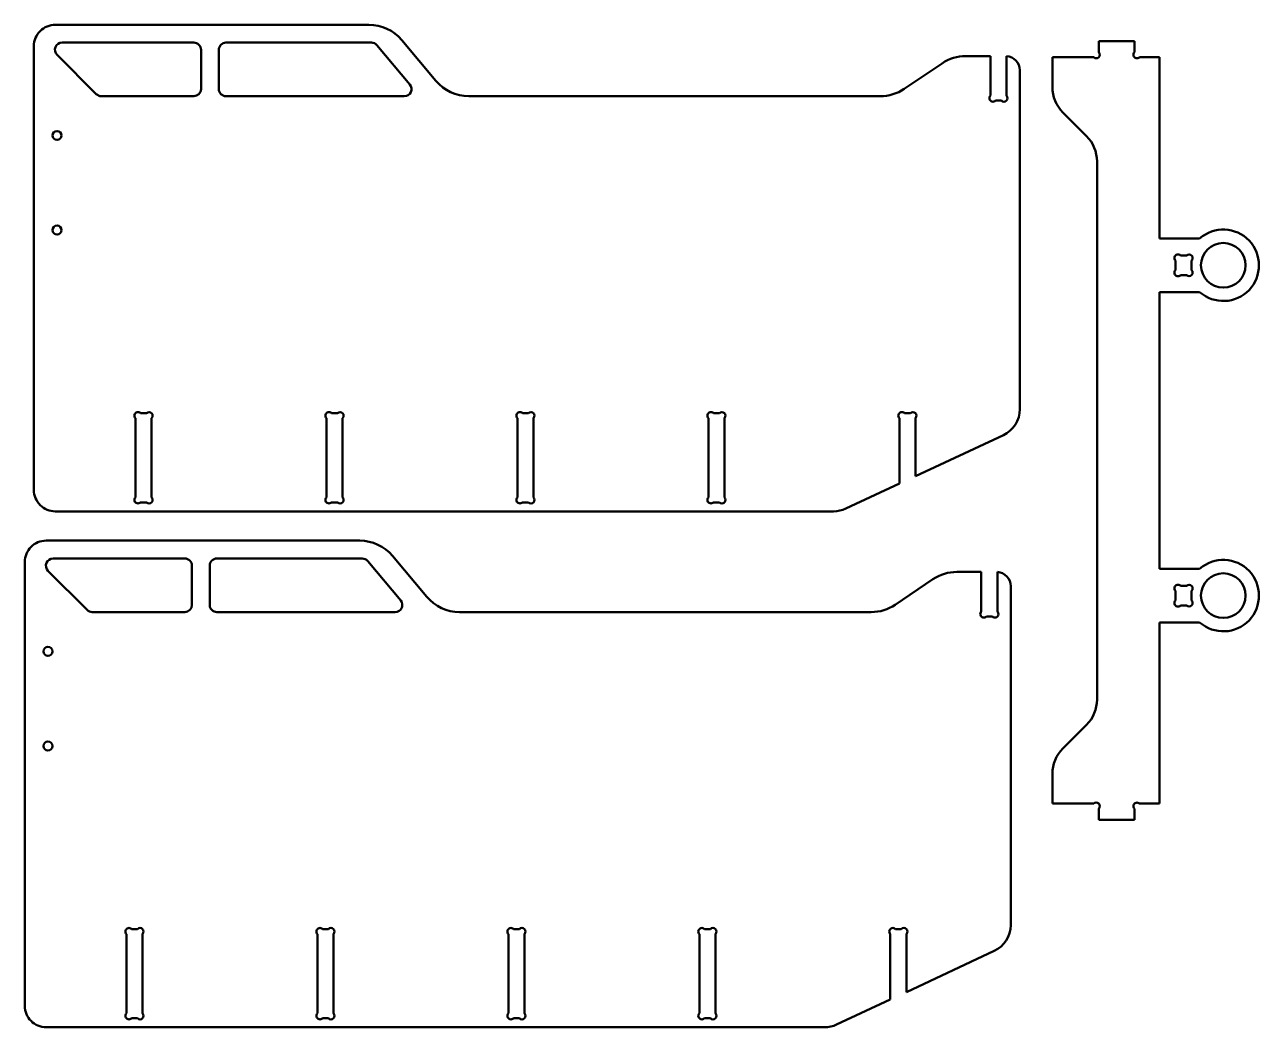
# Model space of a CAD drawing. Header units: millimetres. Extents: x -5696 to 5717, y -1207 to 892.
# Drawn here: x -165 to 1226, y -570 to 556 of the extents above; entities that cross this region are included whole.
import ezdxf

# ---------------------------------------------------------------- set-up
doc = ezdxf.new("R2010")
doc.units = ezdxf.units.MM
doc.header["$MEASUREMENT"] = 0
doc.layers.add('layer 1', color=7, linetype='Continuous')

msp = doc.modelspace()

# ---------------------------------------------------------------- linework, layer by layer
at = {"layer": 'layer 1', "lineweight": 50}
for points, knots in [([(-130.6266, 556.4023), (-137.0109, 556.4023), (-143.1337, 553.8662), (-147.6481, 549.3518), (-147.6481, 549.3518), (-152.1625, 544.8374), (-154.6986, 538.7145), (-154.6986, 532.3304)], [0, 0, 0, 0, 0.333333333, 0.333333333, 0.333333333, 0.333333333, 1, 1, 1, 1]), ([(-122.925, 536.3424), (-126.1704, 536.3424), (-129.0963, 534.3873), (-130.3382, 531.3889), (-130.3382, 531.3889), (-131.5802, 528.3906), (-130.8937, 524.9393), (-128.5988, 522.6445)], [0, 0, 0, 0, 0.333333333, 0.333333333, 0.333333333, 0.333333333, 1, 1, 1, 1]), ([(33.2284, 528.3184), (33.2284, 530.4464), (32.3829, 532.4873), (30.8781, 533.9921), (30.8781, 533.9921), (29.3733, 535.4969), (27.3324, 536.3424), (25.2044, 536.3424)], [0, 0, 0, 0, 0.333333333, 0.333333333, 0.333333333, 0.333333333, 1, 1, 1, 1]), ([(61.3124, 536.3424), (59.1843, 536.3424), (57.1433, 535.4969), (55.6385, 533.9921), (55.6385, 533.9921), (54.1337, 532.4873), (53.2884, 530.4464), (53.2884, 528.3184)], [0, 0, 0, 0, 0.333333333, 0.333333333, 0.333333333, 0.333333333, 1, 1, 1, 1]), ([(1036.6998, 519.8809), (1038.2666, 518.3141), (1040.8069, 518.3141), (1042.3737, 519.8809), (1042.3737, 519.8809), (1043.9405, 521.4477), (1043.9405, 523.9879), (1042.3737, 525.5547)], [0, 0, 0, 0, 0.333333333, 0.333333333, 0.333333333, 0.333333333, 1, 1, 1, 1]), ([(1082.4937, 525.5547), (1081.4802, 524.5412), (1081.0843, 523.0639), (1081.4553, 521.6794), (1081.4553, 521.6794), (1081.8263, 520.295), (1082.9078, 519.2135), (1084.2922, 518.8425), (1084.2922, 518.8425), (1085.6767, 518.4715), (1087.154, 518.8674), (1088.1675, 519.8809)], [0, 0, 0, 0, 0.25, 0.25, 0.25, 0.25, 0.5, 0.5, 0.5, 0.5, 1, 1, 1, 1]), ([(261.7558, 476.1624), (264.8742, 476.1624), (267.7101, 477.969), (269.0281, 480.7952), (269.0281, 480.7952), (270.3459, 483.6214), (269.907, 486.9551), (267.9026, 489.344)], [0, 0, 0, 0, 0.333333333, 0.333333333, 0.333333333, 0.333333333, 1, 1, 1, 1]), ([(53.2884, 484.1864), (53.2884, 482.0582), (54.1337, 480.0173), (55.6385, 478.5125), (55.6385, 478.5125), (57.1433, 477.0077), (59.1843, 476.1624), (61.3124, 476.1624)], [0, 0, 0, 0, 0.333333333, 0.333333333, 0.333333333, 0.333333333, 1, 1, 1, 1]), ([(920.5174, 476.8211), (919.5039, 475.8076), (919.1081, 474.3304), (919.479, 472.9458), (919.479, 472.9458), (919.85, 471.5613), (920.9315, 470.4799), (922.3159, 470.1089), (922.3159, 470.1089), (923.7004, 469.7379), (925.1778, 470.1338), (926.1913, 471.1474)], [0, 0, 0, 0, 0.25, 0.25, 0.25, 0.25, 0.5, 0.5, 0.5, 0.5, 1, 1, 1, 1]), ([(932.8976, 471.1474), (934.4643, 469.5806), (937.0046, 469.5806), (938.5714, 471.1473), (938.5714, 471.1473), (940.1382, 472.714), (940.1382, 475.2543), (938.5714, 476.8211)], [0, 0, 0, 0, 0.333333333, 0.333333333, 0.333333333, 0.333333333, 1, 1, 1, 1]), ([(-123.6056, 432.0303), (-123.6056, 434.8), (-125.8509, 437.0453), (-128.6206, 437.0453), (-128.6206, 437.0453), (-131.3902, 437.0453), (-133.6356, 434.8), (-133.6356, 432.0303), (-133.6356, 432.0303), (-133.6356, 429.2607), (-131.3903, 427.0153), (-128.6206, 427.0153), (-128.6206, 427.0153), (-125.8509, 427.0152), (-123.6056, 429.2606), (-123.6056, 432.0302)], [0, 0, 0, 0, 0.2, 0.2, 0.2, 0.2, 0.4, 0.4, 0.4, 0.4, 0.6, 0.6, 0.6, 0.6, 1, 1, 1, 1]), ([(-123.6056, 325.7123), (-123.6056, 328.482), (-125.8509, 330.7273), (-128.6206, 330.7273), (-128.6206, 330.7273), (-131.3902, 330.7273), (-133.6356, 328.482), (-133.6356, 325.7123), (-133.6356, 325.7123), (-133.6356, 322.9427), (-131.3903, 320.6973), (-128.6206, 320.6973), (-128.6206, 320.6973), (-125.8509, 320.6973), (-123.6056, 322.9426), (-123.6056, 325.7122)], [0, 0, 0, 0, 0.2, 0.2, 0.2, 0.2, 0.4, 0.4, 0.4, 0.4, 0.6, 0.6, 0.6, 0.6, 1, 1, 1, 1]), ([(1155.7127, 256.0919), (1171.8422, 241.8671), (1196.319, 242.8902), (1211.205, 258.4114), (1211.205, 258.4114), (1226.091, 273.9327), (1226.0911, 298.4309), (1211.2051, 313.9522), (1211.2051, 313.9522), (1196.3192, 329.4735), (1171.8424, 330.4968), (1155.7128, 316.272)], [0, 0, 0, 0, 0.25, 0.25, 0.25, 0.25, 0.5, 0.5, 0.5, 0.5, 1, 1, 1, 1]), ([(1207.3246, 286.1819), (1207.3246, 300.0304), (1196.0981, 311.2569), (1182.2496, 311.2569), (1182.2496, 311.2569), (1168.4011, 311.2569), (1157.1746, 300.0305), (1157.1746, 286.182), (1157.1746, 286.182), (1157.1746, 272.3335), (1168.401, 261.107), (1182.2495, 261.1069), (1182.2495, 261.1069), (1196.098, 261.1069), (1207.3245, 272.3333), (1207.3246, 286.1818)], [0, 0, 0, 0, 0.2, 0.2, 0.2, 0.2, 0.4, 0.4, 0.4, 0.4, 0.6, 0.6, 0.6, 0.6, 1, 1, 1, 1]), ([(1134.3055, 297.2149), (1133.292, 298.2284), (1131.8147, 298.6242), (1130.4302, 298.2533), (1130.4302, 298.2533), (1129.0458, 297.8823), (1127.9643, 296.8009), (1127.5933, 295.4164), (1127.5933, 295.4164), (1127.2223, 294.0319), (1127.6182, 292.5547), (1128.6317, 291.5411)], [0, 0, 0, 0, 0.25, 0.25, 0.25, 0.25, 0.5, 0.5, 0.5, 0.5, 1, 1, 1, 1]), ([(1146.6857, 291.5411), (1148.2525, 293.1078), (1148.2525, 295.6481), (1146.6857, 297.2149), (1146.6857, 297.2149), (1145.1189, 298.7817), (1142.5786, 298.7817), (1141.0119, 297.2149)], [0, 0, 0, 0, 0.333333333, 0.333333333, 0.333333333, 0.333333333, 1, 1, 1, 1]), ([(1128.6317, 280.8228), (1127.6182, 279.8092), (1127.2223, 278.3319), (1127.5933, 276.9475), (1127.5933, 276.9475), (1127.9643, 275.5629), (1129.0458, 274.4815), (1130.4302, 274.1105), (1130.4302, 274.1105), (1131.8147, 273.7396), (1133.292, 274.1354), (1134.3055, 275.1489)], [0, 0, 0, 0, 0.25, 0.25, 0.25, 0.25, 0.5, 0.5, 0.5, 0.5, 1, 1, 1, 1]), ([(1141.0119, 275.1489), (1142.5786, 273.5821), (1145.1189, 273.5821), (1146.6857, 275.1489), (1146.6857, 275.1489), (1148.2525, 276.7157), (1148.2525, 279.2559), (1146.6857, 280.8227)], [0, 0, 0, 0, 0.333333333, 0.333333333, 0.333333333, 0.333333333, 1, 1, 1, 1]), ([(-34.6828, 120.0973), (-35.6963, 121.1109), (-37.1735, 121.5066), (-38.5581, 121.1357), (-38.5581, 121.1357), (-39.9425, 120.7647), (-41.0239, 119.6833), (-41.395, 118.2988), (-41.395, 118.2988), (-41.766, 116.9143), (-41.3701, 115.437), (-40.3565, 114.4235)], [0, 0, 0, 0, 0.25, 0.25, 0.25, 0.25, 0.5, 0.5, 0.5, 0.5, 1, 1, 1, 1]), ([(-22.3025, 114.4235), (-20.7358, 115.9902), (-20.7358, 118.5305), (-22.3025, 120.0973), (-22.3025, 120.0973), (-23.8693, 121.6641), (-26.4096, 121.6641), (-27.9764, 120.0973)], [0, 0, 0, 0, 0.333333333, 0.333333333, 0.333333333, 0.333333333, 1, 1, 1, 1]), ([(179.9592, 120.0973), (178.9457, 121.1109), (177.4685, 121.5066), (176.0839, 121.1357), (176.0839, 121.1357), (174.6994, 120.7647), (173.618, 119.6833), (173.2471, 118.2988), (173.2471, 118.2988), (172.8761, 116.9143), (173.2719, 115.437), (174.2855, 114.4235)], [0, 0, 0, 0, 0.25, 0.25, 0.25, 0.25, 0.5, 0.5, 0.5, 0.5, 1, 1, 1, 1]), ([(192.3395, 114.4235), (193.9062, 115.9902), (193.9063, 118.5305), (192.3395, 120.0973), (192.3395, 120.0973), (190.7727, 121.6641), (188.2324, 121.6641), (186.6656, 120.0973)], [0, 0, 0, 0, 0.333333333, 0.333333333, 0.333333333, 0.333333333, 1, 1, 1, 1]), ([(394.6013, 120.0973), (393.5877, 121.1109), (392.1105, 121.5066), (390.726, 121.1357), (390.726, 121.1357), (389.3414, 120.7647), (388.26, 119.6833), (387.8891, 118.2988), (387.8891, 118.2988), (387.5181, 116.9143), (387.9139, 115.437), (388.9274, 114.4235)], [0, 0, 0, 0, 0.25, 0.25, 0.25, 0.25, 0.5, 0.5, 0.5, 0.5, 1, 1, 1, 1]), ([(406.9814, 114.4235), (408.5482, 115.9902), (408.5482, 118.5305), (406.9814, 120.0973), (406.9814, 120.0973), (405.4147, 121.6641), (402.8744, 121.6641), (401.3076, 120.0973)], [0, 0, 0, 0, 0.333333333, 0.333333333, 0.333333333, 0.333333333, 1, 1, 1, 1]), ([(609.2433, 120.0973), (608.2297, 121.1109), (606.7524, 121.5066), (605.368, 121.1357), (605.368, 121.1357), (603.9834, 120.7647), (602.902, 119.6833), (602.531, 118.2988), (602.531, 118.2988), (602.1601, 116.9143), (602.5559, 115.437), (603.5694, 114.4235)], [0, 0, 0, 0, 0.25, 0.25, 0.25, 0.25, 0.5, 0.5, 0.5, 0.5, 1, 1, 1, 1]), ([(621.6234, 114.4235), (623.1902, 115.9902), (623.1902, 118.5305), (621.6234, 120.0973), (621.6234, 120.0973), (620.0566, 121.6641), (617.5164, 121.6641), (615.9496, 120.0973)], [0, 0, 0, 0, 0.333333333, 0.333333333, 0.333333333, 0.333333333, 1, 1, 1, 1]), ([(823.8853, 120.0973), (822.8718, 121.1109), (821.3944, 121.5066), (820.01, 121.1357), (820.01, 121.1357), (818.6255, 120.7647), (817.544, 119.6833), (817.173, 118.2988), (817.173, 118.2988), (816.8021, 116.9143), (817.1979, 115.437), (818.2114, 114.4235)], [0, 0, 0, 0, 0.25, 0.25, 0.25, 0.25, 0.5, 0.5, 0.5, 0.5, 1, 1, 1, 1]), ([(836.2654, 114.4235), (837.8322, 115.9902), (837.8322, 118.5305), (836.2654, 120.0973), (836.2654, 120.0973), (834.6986, 121.6641), (832.1584, 121.6641), (830.5917, 120.0973)], [0, 0, 0, 0, 0.333333333, 0.333333333, 0.333333333, 0.333333333, 1, 1, 1, 1]), ([(-154.6986, 33.8393), (-154.6986, 27.455), (-152.1625, 21.3322), (-147.6481, 16.8178), (-147.6481, 16.8178), (-143.1337, 12.3035), (-137.0109, 9.7673), (-130.6266, 9.7673)], [0, 0, 0, 0, 0.333333333, 0.333333333, 0.333333333, 0.333333333, 1, 1, 1, 1]), ([(-40.3565, 25.4711), (-41.3701, 24.4576), (-41.766, 22.9803), (-41.395, 21.5958), (-41.395, 21.5958), (-41.0239, 20.2114), (-39.9425, 19.1299), (-38.5581, 18.7589), (-38.5581, 18.7589), (-37.1735, 18.3879), (-35.6963, 18.7838), (-34.6828, 19.7973)], [0, 0, 0, 0, 0.25, 0.25, 0.25, 0.25, 0.5, 0.5, 0.5, 0.5, 1, 1, 1, 1]), ([(-27.9764, 19.7973), (-26.4096, 18.2305), (-23.8693, 18.2305), (-22.3025, 19.7973), (-22.3025, 19.7973), (-20.7358, 21.3641), (-20.7358, 23.9043), (-22.3025, 25.4711)], [0, 0, 0, 0, 0.333333333, 0.333333333, 0.333333333, 0.333333333, 1, 1, 1, 1]), ([(174.2855, 25.4711), (173.2719, 24.4576), (172.8761, 22.9803), (173.2471, 21.5958), (173.2471, 21.5958), (173.618, 20.2114), (174.6994, 19.1299), (176.0839, 18.7589), (176.0839, 18.7589), (177.4685, 18.3879), (178.9457, 18.7838), (179.9592, 19.7973)], [0, 0, 0, 0, 0.25, 0.25, 0.25, 0.25, 0.5, 0.5, 0.5, 0.5, 1, 1, 1, 1]), ([(186.6656, 19.7973), (188.2324, 18.2305), (190.7726, 18.2305), (192.3394, 19.7973), (192.3394, 19.7973), (193.9062, 21.3641), (193.9063, 23.9043), (192.3395, 25.4711)], [0, 0, 0, 0, 0.333333333, 0.333333333, 0.333333333, 0.333333333, 1, 1, 1, 1]), ([(388.9274, 25.4711), (387.9139, 24.4576), (387.5181, 22.9803), (387.8891, 21.5958), (387.8891, 21.5958), (388.26, 20.2114), (389.3414, 19.1299), (390.726, 18.7589), (390.726, 18.7589), (392.1105, 18.3879), (393.5877, 18.7838), (394.6013, 19.7973)], [0, 0, 0, 0, 0.25, 0.25, 0.25, 0.25, 0.5, 0.5, 0.5, 0.5, 1, 1, 1, 1]), ([(401.3076, 19.7973), (402.8744, 18.2305), (405.4146, 18.2305), (406.9814, 19.7973), (406.9814, 19.7973), (408.5482, 21.3641), (408.5482, 23.9043), (406.9815, 25.4711)], [0, 0, 0, 0, 0.333333333, 0.333333333, 0.333333333, 0.333333333, 1, 1, 1, 1]), ([(603.5694, 25.4711), (602.5559, 24.4576), (602.1601, 22.9803), (602.531, 21.5958), (602.531, 21.5958), (602.902, 20.2114), (603.9834, 19.1299), (605.368, 18.7589), (605.368, 18.7589), (606.7524, 18.3879), (608.2297, 18.7838), (609.2433, 19.7973)], [0, 0, 0, 0, 0.25, 0.25, 0.25, 0.25, 0.5, 0.5, 0.5, 0.5, 1, 1, 1, 1]), ([(615.9496, 19.7973), (617.5164, 18.2305), (620.0566, 18.2305), (621.6234, 19.7973), (621.6234, 19.7973), (623.1902, 21.3641), (623.1902, 23.9043), (621.6234, 25.4711)], [0, 0, 0, 0, 0.333333333, 0.333333333, 0.333333333, 0.333333333, 1, 1, 1, 1]), ([(-140.8263, -23.1816), (-147.2106, -23.1816), (-153.3334, -25.7177), (-157.8478, -30.2321), (-157.8478, -30.2321), (-162.3621, -34.7465), (-164.8983, -40.8693), (-164.8983, -47.2536)], [0, 0, 0, 0, 0.333333333, 0.333333333, 0.333333333, 0.333333333, 1, 1, 1, 1]), ([(1155.7127, -115.0181), (1171.8422, -129.2429), (1196.319, -128.2198), (1211.205, -112.6986), (1211.205, -112.6986), (1226.091, -97.1773), (1226.0911, -72.6791), (1211.2051, -57.1578), (1211.2051, -57.1578), (1196.3192, -41.6364), (1171.8424, -40.6132), (1155.7128, -54.8379)], [0, 0, 0, 0, 0.25, 0.25, 0.25, 0.25, 0.5, 0.5, 0.5, 0.5, 1, 1, 1, 1]), ([(-133.1247, -43.2416), (-136.3701, -43.2416), (-139.296, -45.1966), (-140.5379, -48.1949), (-140.5379, -48.1949), (-141.7799, -51.1933), (-141.0934, -54.6445), (-138.7985, -56.9394)], [0, 0, 0, 0, 0.333333333, 0.333333333, 0.333333333, 0.333333333, 1, 1, 1, 1]), ([(23.0286, -51.2656), (23.0286, -49.1375), (22.1833, -47.0966), (20.6785, -45.5918), (20.6785, -45.5918), (19.1737, -44.087), (17.1327, -43.2416), (15.0046, -43.2416)], [0, 0, 0, 0, 0.333333333, 0.333333333, 0.333333333, 0.333333333, 1, 1, 1, 1]), ([(51.1126, -43.2416), (48.9846, -43.2416), (46.9436, -44.087), (45.4389, -45.5918), (45.4389, -45.5918), (43.9341, -47.0966), (43.0886, -49.1375), (43.0886, -51.2656)], [0, 0, 0, 0, 0.333333333, 0.333333333, 0.333333333, 0.333333333, 1, 1, 1, 1]), ([(1207.3246, -84.9281), (1207.3246, -71.0796), (1196.0981, -59.8531), (1182.2496, -59.8531), (1182.2496, -59.8531), (1168.4011, -59.853), (1157.1746, -71.0795), (1157.1746, -84.928), (1157.1746, -84.928), (1157.1746, -98.7765), (1168.401, -110.003), (1182.2495, -110.0031), (1182.2495, -110.0031), (1196.098, -110.0031), (1207.3245, -98.7767), (1207.3246, -84.9282)], [0, 0, 0, 0, 0.2, 0.2, 0.2, 0.2, 0.4, 0.4, 0.4, 0.4, 0.6, 0.6, 0.6, 0.6, 1, 1, 1, 1]), ([(1134.3055, -73.8951), (1133.292, -72.8816), (1131.8147, -72.4857), (1130.4302, -72.8567), (1130.4302, -72.8567), (1129.0458, -73.2277), (1127.9643, -74.3091), (1127.5933, -75.6936), (1127.5933, -75.6936), (1127.2223, -77.0781), (1127.6182, -78.5554), (1128.6317, -79.5689)], [0, 0, 0, 0, 0.25, 0.25, 0.25, 0.25, 0.5, 0.5, 0.5, 0.5, 1, 1, 1, 1]), ([(1146.6857, -79.5689), (1148.2525, -78.0021), (1148.2525, -75.4619), (1146.6857, -73.8951), (1146.6857, -73.8951), (1145.1189, -72.3283), (1142.5786, -72.3283), (1141.0119, -73.8951)], [0, 0, 0, 0, 0.333333333, 0.333333333, 0.333333333, 0.333333333, 1, 1, 1, 1]), ([(43.0886, -95.3975), (43.0886, -97.5257), (43.9341, -99.5666), (45.4389, -101.0714), (45.4389, -101.0714), (46.9436, -102.5762), (48.9846, -103.4215), (51.1126, -103.4215)], [0, 0, 0, 0, 0.333333333, 0.333333333, 0.333333333, 0.333333333, 1, 1, 1, 1]), ([(251.5561, -103.4215), (254.6745, -103.4215), (257.5104, -101.6149), (258.8283, -98.7887), (258.8283, -98.7887), (260.1462, -95.9625), (259.7074, -92.6287), (257.7029, -90.2399)], [0, 0, 0, 0, 0.333333333, 0.333333333, 0.333333333, 0.333333333, 1, 1, 1, 1]), ([(1128.6317, -90.2872), (1127.6182, -91.3008), (1127.2223, -92.778), (1127.5933, -94.1625), (1127.5933, -94.1625), (1127.9643, -95.5471), (1129.0458, -96.6285), (1130.4302, -96.9994), (1130.4302, -96.9994), (1131.8147, -97.3704), (1133.292, -96.9746), (1134.3055, -95.9611)], [0, 0, 0, 0, 0.25, 0.25, 0.25, 0.25, 0.5, 0.5, 0.5, 0.5, 1, 1, 1, 1]), ([(1141.0119, -95.9611), (1142.5786, -97.5279), (1145.1189, -97.5279), (1146.6857, -95.9611), (1146.6857, -95.9611), (1148.2525, -94.3943), (1148.2525, -91.854), (1146.6857, -90.2872)], [0, 0, 0, 0, 0.333333333, 0.333333333, 0.333333333, 0.333333333, 1, 1, 1, 1]), ([(910.3177, -102.7628), (909.3042, -103.7763), (908.9084, -105.2535), (909.2793, -106.6381), (909.2793, -106.6381), (909.6503, -108.0226), (910.7318, -109.104), (912.1163, -109.4749), (912.1163, -109.4749), (913.5007, -109.8459), (914.9781, -109.4501), (915.9916, -108.4365)], [0, 0, 0, 0, 0.25, 0.25, 0.25, 0.25, 0.5, 0.5, 0.5, 0.5, 1, 1, 1, 1]), ([(922.698, -108.4365), (924.2647, -110.0033), (926.8049, -110.0033), (928.3717, -108.4366), (928.3717, -108.4366), (929.9385, -106.8698), (929.9385, -104.3295), (928.3717, -102.7628)], [0, 0, 0, 0, 0.333333333, 0.333333333, 0.333333333, 0.333333333, 1, 1, 1, 1]), ([(-133.8053, -147.5535), (-133.8053, -144.7838), (-136.0506, -142.5385), (-138.8203, -142.5385), (-138.8203, -142.5385), (-141.5899, -142.5385), (-143.8353, -144.7838), (-143.8353, -147.5535), (-143.8353, -147.5535), (-143.8353, -150.3233), (-141.5899, -152.5685), (-138.8203, -152.5685), (-138.8203, -152.5685), (-136.0506, -152.5686), (-133.8053, -150.3233), (-133.8053, -147.5536)], [0, 0, 0, 0, 0.2, 0.2, 0.2, 0.2, 0.4, 0.4, 0.4, 0.4, 0.6, 0.6, 0.6, 0.6, 1, 1, 1, 1]), ([(-133.8053, -253.8715), (-133.8053, -251.1019), (-136.0506, -248.8565), (-138.8203, -248.8565), (-138.8203, -248.8565), (-141.5899, -248.8565), (-143.8353, -251.1019), (-143.8353, -253.8715), (-143.8353, -253.8715), (-143.8353, -256.6412), (-141.5899, -258.8865), (-138.8203, -258.8865), (-138.8203, -258.8865), (-136.0506, -258.8865), (-133.8053, -256.6413), (-133.8053, -253.8716)], [0, 0, 0, 0, 0.2, 0.2, 0.2, 0.2, 0.4, 0.4, 0.4, 0.4, 0.6, 0.6, 0.6, 0.6, 1, 1, 1, 1]), ([(1042.3737, -324.3009), (1043.9405, -322.7341), (1043.9405, -320.1939), (1042.3737, -318.6271), (1042.3737, -318.6271), (1040.8069, -317.0603), (1038.2667, -317.0602), (1036.6998, -318.627)], [0, 0, 0, 0, 0.333333333, 0.333333333, 0.333333333, 0.333333333, 1, 1, 1, 1]), ([(1088.1675, -318.627), (1087.154, -317.6135), (1085.6767, -317.2177), (1084.2922, -317.5887), (1084.2922, -317.5887), (1082.9078, -317.9596), (1081.8263, -319.0411), (1081.4553, -320.4256), (1081.4553, -320.4256), (1081.0843, -321.8101), (1081.4802, -323.2874), (1082.4937, -324.3009)], [0, 0, 0, 0, 0.25, 0.25, 0.25, 0.25, 0.5, 0.5, 0.5, 0.5, 1, 1, 1, 1]), ([(-44.8824, -459.4865), (-45.8959, -458.473), (-47.3732, -458.0772), (-48.7577, -458.4481), (-48.7577, -458.4481), (-50.1422, -458.8192), (-51.2237, -459.9006), (-51.5947, -461.2851), (-51.5947, -461.2851), (-51.9656, -462.6696), (-51.5698, -464.1469), (-50.5563, -465.1604)], [0, 0, 0, 0, 0.25, 0.25, 0.25, 0.25, 0.5, 0.5, 0.5, 0.5, 1, 1, 1, 1]), ([(-32.5023, -465.1604), (-30.9355, -463.5936), (-30.9355, -461.0533), (-32.5023, -459.4865), (-32.5023, -459.4865), (-34.069, -457.9198), (-36.6092, -457.9198), (-38.176, -459.4865)], [0, 0, 0, 0, 0.333333333, 0.333333333, 0.333333333, 0.333333333, 1, 1, 1, 1]), ([(169.7595, -459.4865), (168.746, -458.473), (167.2688, -458.0772), (165.8842, -458.4481), (165.8842, -458.4481), (164.4998, -458.8192), (163.4184, -459.9006), (163.0474, -461.2851), (163.0474, -461.2851), (162.6763, -462.6696), (163.0722, -464.1469), (164.0858, -465.1604)], [0, 0, 0, 0, 0.25, 0.25, 0.25, 0.25, 0.5, 0.5, 0.5, 0.5, 1, 1, 1, 1]), ([(182.1398, -465.1604), (183.7065, -463.5936), (183.7065, -461.0533), (182.1398, -459.4865), (182.1398, -459.4865), (180.573, -457.9198), (178.0327, -457.9198), (176.4659, -459.4865)], [0, 0, 0, 0, 0.333333333, 0.333333333, 0.333333333, 0.333333333, 1, 1, 1, 1]), ([(384.4015, -459.4865), (383.388, -458.473), (381.9108, -458.0772), (380.5263, -458.4481), (380.5263, -458.4481), (379.1417, -458.8192), (378.0604, -459.9006), (377.6894, -461.2851), (377.6894, -461.2851), (377.3184, -462.6696), (377.7142, -464.1469), (378.7278, -465.1604)], [0, 0, 0, 0, 0.25, 0.25, 0.25, 0.25, 0.5, 0.5, 0.5, 0.5, 1, 1, 1, 1]), ([(396.7818, -465.1604), (398.3486, -463.5936), (398.3486, -461.0533), (396.7818, -459.4865), (396.7818, -459.4865), (395.215, -457.9198), (392.6747, -457.9198), (391.1079, -459.4865)], [0, 0, 0, 0, 0.333333333, 0.333333333, 0.333333333, 0.333333333, 1, 1, 1, 1]), ([(599.0436, -459.4865), (598.03, -458.473), (596.5528, -458.0772), (595.1683, -458.4481), (595.1683, -458.4481), (593.7837, -458.8192), (592.7023, -459.9006), (592.3314, -461.2851), (592.3314, -461.2851), (591.9604, -462.6696), (592.3562, -464.1469), (593.3697, -465.1604)], [0, 0, 0, 0, 0.25, 0.25, 0.25, 0.25, 0.5, 0.5, 0.5, 0.5, 1, 1, 1, 1]), ([(611.4237, -465.1604), (612.9905, -463.5936), (612.9905, -461.0533), (611.4238, -459.4865), (611.4238, -459.4865), (609.857, -457.9198), (607.3167, -457.9198), (605.7499, -459.4865)], [0, 0, 0, 0, 0.333333333, 0.333333333, 0.333333333, 0.333333333, 1, 1, 1, 1]), ([(813.6856, -459.4865), (812.6721, -458.473), (811.1948, -458.0772), (809.8103, -458.4481), (809.8103, -458.4481), (808.4257, -458.8192), (807.3443, -459.9006), (806.9734, -461.2851), (806.9734, -461.2851), (806.6024, -462.6696), (806.9982, -464.1469), (808.0117, -465.1604)], [0, 0, 0, 0, 0.25, 0.25, 0.25, 0.25, 0.5, 0.5, 0.5, 0.5, 1, 1, 1, 1]), ([(826.0657, -465.1604), (827.6325, -463.5936), (827.6325, -461.0533), (826.0657, -459.4865), (826.0657, -459.4865), (824.4989, -457.9198), (821.9587, -457.9198), (820.3919, -459.4865)], [0, 0, 0, 0, 0.333333333, 0.333333333, 0.333333333, 0.333333333, 1, 1, 1, 1]), ([(-164.8983, -545.7446), (-164.8983, -552.1288), (-162.3621, -558.2517), (-157.8478, -562.7661), (-157.8478, -562.7661), (-153.3334, -567.2804), (-147.2106, -569.8166), (-140.8263, -569.8166)], [0, 0, 0, 0, 0.333333333, 0.333333333, 0.333333333, 0.333333333, 1, 1, 1, 1]), ([(-50.5563, -554.1128), (-51.5698, -555.1263), (-51.9656, -556.6035), (-51.5947, -557.9881), (-51.5947, -557.9881), (-51.2237, -559.3725), (-50.1422, -560.4539), (-48.7577, -560.825), (-48.7577, -560.825), (-47.3732, -561.196), (-45.8959, -560.8001), (-44.8824, -559.7866)], [0, 0, 0, 0, 0.25, 0.25, 0.25, 0.25, 0.5, 0.5, 0.5, 0.5, 1, 1, 1, 1]), ([(-38.1761, -559.7866), (-36.6093, -561.3533), (-34.069, -561.3533), (-32.5023, -559.7866), (-32.5023, -559.7866), (-30.9355, -558.2198), (-30.9355, -555.6796), (-32.5023, -554.1128)], [0, 0, 0, 0, 0.333333333, 0.333333333, 0.333333333, 0.333333333, 1, 1, 1, 1]), ([(164.0858, -554.1128), (163.0722, -555.1263), (162.6763, -556.6035), (163.0474, -557.9881), (163.0474, -557.9881), (163.4184, -559.3725), (164.4998, -560.4539), (165.8842, -560.825), (165.8842, -560.825), (167.2688, -561.196), (168.746, -560.8001), (169.7595, -559.7866)], [0, 0, 0, 0, 0.25, 0.25, 0.25, 0.25, 0.5, 0.5, 0.5, 0.5, 1, 1, 1, 1]), ([(176.4659, -559.7866), (178.0327, -561.3533), (180.573, -561.3533), (182.1398, -559.7866), (182.1398, -559.7866), (183.7065, -558.2198), (183.7065, -555.6796), (182.1398, -554.1128)], [0, 0, 0, 0, 0.333333333, 0.333333333, 0.333333333, 0.333333333, 1, 1, 1, 1]), ([(378.7278, -554.1128), (377.7142, -555.1263), (377.3184, -556.6035), (377.6894, -557.9881), (377.6894, -557.9881), (378.0604, -559.3725), (379.1417, -560.4539), (380.5263, -560.825), (380.5263, -560.825), (381.9108, -561.196), (383.388, -560.8001), (384.4015, -559.7866)], [0, 0, 0, 0, 0.25, 0.25, 0.25, 0.25, 0.5, 0.5, 0.5, 0.5, 1, 1, 1, 1]), ([(391.1079, -559.7866), (392.6747, -561.3533), (395.215, -561.3533), (396.7818, -559.7866), (396.7818, -559.7866), (398.3486, -558.2198), (398.3486, -555.6796), (396.7818, -554.1128)], [0, 0, 0, 0, 0.333333333, 0.333333333, 0.333333333, 0.333333333, 1, 1, 1, 1]), ([(593.3697, -554.1128), (592.3562, -555.1263), (591.9604, -556.6035), (592.3314, -557.9881), (592.3314, -557.9881), (592.7023, -559.3725), (593.7837, -560.4539), (595.1683, -560.825), (595.1683, -560.825), (596.5528, -561.196), (598.03, -560.8001), (599.0436, -559.7866)], [0, 0, 0, 0, 0.25, 0.25, 0.25, 0.25, 0.5, 0.5, 0.5, 0.5, 1, 1, 1, 1]), ([(605.7499, -559.7866), (607.3167, -561.3533), (609.8569, -561.3533), (611.4237, -559.7866), (611.4237, -559.7866), (612.9905, -558.2198), (612.9905, -555.6796), (611.4238, -554.1128)], [0, 0, 0, 0, 0.333333333, 0.333333333, 0.333333333, 0.333333333, 1, 1, 1, 1])]:
    msp.add_open_spline(points, degree=3, knots=knots, dxfattribs=at)
for points in [[(221.9171, 556.4023), (221.9171, 556.4023), (-130.6266, 556.4023), (-130.6266, 556.4023)], [(258.7976, 539.2047), (249.6501, 550.1062), (236.1482, 556.4023), (221.9171, 556.4023)], [(-154.6986, 532.3304), (-154.6986, 532.3304), (-154.6986, 33.8393), (-154.6986, 33.8393)], [(-122.925, 536.3424), (-122.925, 536.3424), (25.2044, 536.3424), (25.2044, 536.3424)], [(61.3124, 536.3424), (61.3124, 536.3424), (224.7246, 536.3424), (224.7246, 536.3424)], [(230.8714, 533.4761), (229.3469, 535.2929), (227.0965, 536.3424), (224.7246, 536.3424)], [(230.8714, 533.4761), (230.8714, 533.4761), (267.9026, 489.3441), (267.9026, 489.3441)], [(297.2659, 493.3599), (297.2659, 493.3599), (258.7976, 539.2047), (258.7976, 539.2047)], [(1042.3737, 537.9349), (1042.3737, 537.9349), (1042.3737, 525.5547), (1042.3737, 525.5547)], [(1082.4937, 537.9349), (1082.4937, 537.9349), (1042.3737, 537.9349), (1042.3737, 537.9349)], [(1082.4937, 525.5547), (1082.4937, 525.5547), (1082.4937, 537.9349), (1082.4937, 537.9349)], [(-84.4669, 478.5125), (-84.4669, 478.5125), (-128.5988, 522.6445), (-128.5988, 522.6445)], [(33.2284, 528.3184), (33.2284, 528.3184), (33.2284, 484.1864), (33.2284, 484.1864)], [(53.2884, 484.1864), (53.2884, 484.1864), (53.2884, 528.3184), (53.2884, 528.3184)], [(893.1106, 521.2974), (883.517, 521.2974), (874.1421, 518.4312), (866.1887, 513.0665)], [(920.5174, 521.2974), (920.5174, 521.2974), (893.1106, 521.2974), (893.1106, 521.2974)], [(920.5174, 476.8211), (920.5174, 476.8211), (920.5174, 521.2974), (920.5174, 521.2974)], [(938.5714, 521.266), (938.5714, 521.266), (938.5714, 476.8211), (938.5714, 476.8211)], [(953.6164, 505.2494), (953.6164, 513.7229), (947.0284, 520.7364), (938.5714, 521.266)], [(990.2177, 519.8809), (990.2177, 519.8809), (990.2177, 486.3491), (990.2177, 486.3491)], [(1036.6998, 519.8809), (1036.6998, 519.8809), (990.2177, 519.8809), (990.2177, 519.8809)], [(1110.5777, 519.8809), (1110.5777, 519.8809), (1088.1675, 519.8809), (1088.1675, 519.8809)], [(1110.5777, 316.2719), (1110.5777, 316.2719), (1110.5777, 519.8809), (1110.5777, 519.8809)], [(866.1887, 513.0665), (866.1887, 513.0665), (823.6787, 484.3932), (823.6787, 484.3932)], [(953.6164, 124.5129), (953.6164, 124.5129), (953.6164, 505.2494), (953.6164, 505.2494)], [(297.2659, 493.3599), (306.4134, 482.4584), (319.9154, 476.1624), (334.1463, 476.1624)], [(-84.4669, 478.5125), (-82.9621, 477.0077), (-80.9211, 476.1624), (-78.793, 476.1624)], [(25.2044, 476.1624), (25.2044, 476.1624), (-78.793, 476.1624), (-78.793, 476.1624)], [(25.2044, 476.1624), (29.6358, 476.1624), (33.2284, 479.7548), (33.2284, 484.1863)], [(261.7558, 476.1624), (261.7558, 476.1624), (61.3124, 476.1624), (61.3124, 476.1624)], [(796.7569, 476.1624), (796.7569, 476.1624), (334.1463, 476.1624), (334.1463, 476.1624)], [(796.7569, 476.1624), (806.3505, 476.1624), (815.7253, 479.0284), (823.6787, 484.3932)], [(990.2177, 486.3491), (990.2177, 475.7087), (994.4447, 465.504), (1001.9686, 457.9801)], [(932.8976, 471.1474), (932.8976, 471.1474), (926.1913, 471.1474), (926.1913, 471.1474)], [(1001.9686, 457.9801), (1001.9686, 457.9801), (1028.6169, 431.3318), (1028.6169, 431.3318)], [(1040.3677, 402.9627), (1040.3677, 413.6031), (1036.1408, 423.8079), (1028.6169, 431.3318)], [(1040.3677, 402.9627), (1040.3677, 402.9627), (1040.3677, -201.7088), (1040.3677, -201.7088)], [(1155.7127, 316.2719), (1155.7127, 316.2719), (1110.5777, 316.2719), (1110.5777, 316.2719)], [(1134.3055, 297.2149), (1134.3055, 297.2149), (1141.0119, 297.2149), (1141.0119, 297.2149)], [(1128.6317, 280.8228), (1128.6317, 280.8228), (1128.6317, 291.5411), (1128.6317, 291.5411)], [(1146.6857, 291.5411), (1146.6857, 291.5411), (1146.6857, 280.8228), (1146.6857, 280.8228)], [(1141.0119, 275.1489), (1141.0119, 275.1489), (1134.3055, 275.1489), (1134.3055, 275.1489)], [(1110.5777, 256.0919), (1110.5777, 256.0919), (1155.7127, 256.0919), (1155.7127, 256.0919)], [(1110.5777, -54.8381), (1110.5777, -54.8381), (1110.5777, 256.0919), (1110.5777, 256.0919)], [(-40.3565, 25.4711), (-40.3565, 25.4711), (-40.3565, 114.4235), (-40.3565, 114.4235)], [(-34.6828, 120.0973), (-34.6828, 120.0973), (-27.9764, 120.0973), (-27.9764, 120.0973)], [(-22.3025, 114.4235), (-22.3025, 114.4235), (-22.3025, 25.4711), (-22.3025, 25.4711)], [(174.2855, 25.4711), (174.2855, 25.4711), (174.2855, 114.4235), (174.2855, 114.4235)], [(179.9592, 120.0973), (179.9592, 120.0973), (186.6656, 120.0973), (186.6656, 120.0973)], [(192.3395, 114.4235), (192.3395, 114.4235), (192.3395, 25.4711), (192.3395, 25.4711)], [(388.9274, 25.4711), (388.9274, 25.4711), (388.9274, 114.4235), (388.9274, 114.4235)], [(394.6013, 120.0973), (394.6013, 120.0973), (401.3076, 120.0973), (401.3076, 120.0973)], [(406.9814, 114.4235), (406.9814, 114.4235), (406.9814, 25.4711), (406.9814, 25.4711)], [(603.5694, 25.4711), (603.5694, 25.4711), (603.5694, 114.4235), (603.5694, 114.4235)], [(609.2433, 120.0973), (609.2433, 120.0973), (615.9496, 120.0973), (615.9496, 120.0973)], [(621.6234, 114.4235), (621.6234, 114.4235), (621.6234, 25.4711), (621.6234, 25.4711)], [(818.2114, 40.9251), (818.2114, 40.9251), (818.2114, 114.4235), (818.2114, 114.4235)], [(823.8853, 120.0973), (823.8853, 120.0973), (830.5916, 120.0973), (830.5916, 120.0973)], [(836.2654, 114.4235), (836.2654, 114.4235), (836.2654, 49.3438), (836.2654, 49.3438)], [(935.0848, 95.424), (946.3895, 100.6956), (953.6163, 112.0393), (953.6164, 124.5127)], [(836.2654, 49.3438), (836.2654, 49.3438), (935.0848, 95.424), (935.0848, 95.424)], [(757.8421, 12.7744), (757.8421, 12.7744), (818.2114, 40.9251), (818.2114, 40.9251)], [(-27.9764, 19.7973), (-27.9764, 19.7973), (-34.6828, 19.7973), (-34.6828, 19.7973)], [(186.6656, 19.7973), (186.6656, 19.7973), (179.9592, 19.7973), (179.9592, 19.7973)], [(401.3076, 19.7973), (401.3076, 19.7973), (394.6013, 19.7973), (394.6013, 19.7973)], [(615.9496, 19.7973), (615.9496, 19.7973), (609.2433, 19.7973), (609.2433, 19.7973)], [(-130.6266, 9.7673), (-130.6266, 9.7673), (744.2778, 9.7673), (744.2778, 9.7673)], [(744.2778, 9.7673), (748.9645, 9.7673), (753.5944, 10.7937), (757.8421, 12.7744)], [(211.7174, -23.1816), (211.7174, -23.1816), (-140.8263, -23.1816), (-140.8263, -23.1816)], [(248.5979, -40.3792), (239.4504, -29.4777), (225.9485, -23.1816), (211.7174, -23.1816)], [(287.0662, -86.224), (287.0662, -86.224), (248.5979, -40.3792), (248.5979, -40.3792)], [(-164.8983, -47.2536), (-164.8983, -47.2536), (-164.8983, -545.7446), (-164.8983, -545.7446)], [(-133.1247, -43.2416), (-133.1247, -43.2416), (15.0046, -43.2416), (15.0046, -43.2416)], [(23.0286, -51.2656), (23.0286, -51.2656), (23.0286, -95.3975), (23.0286, -95.3975)], [(43.0886, -95.3975), (43.0886, -95.3975), (43.0886, -51.2656), (43.0886, -51.2656)], [(51.1126, -43.2416), (51.1126, -43.2416), (214.525, -43.2416), (214.525, -43.2416)], [(220.6717, -46.1079), (219.1472, -44.291), (216.8968, -43.2416), (214.525, -43.2416)], [(220.6717, -46.1079), (220.6717, -46.1079), (257.7029, -90.2398), (257.7029, -90.2398)], [(1155.7127, -54.8381), (1155.7127, -54.8381), (1110.5777, -54.8381), (1110.5777, -54.8381)], [(-94.6665, -101.0714), (-94.6665, -101.0714), (-138.7985, -56.9394), (-138.7985, -56.9394)], [(855.989, -66.5173), (855.989, -66.5173), (813.4791, -95.1908), (813.4791, -95.1908)], [(882.9108, -58.2866), (873.3172, -58.2866), (863.9425, -61.1527), (855.989, -66.5173)], [(910.3177, -58.2866), (910.3177, -58.2866), (882.9108, -58.2866), (882.9108, -58.2866)], [(910.3177, -102.7628), (910.3177, -102.7628), (910.3177, -58.2866), (910.3177, -58.2866)], [(928.3717, -58.3179), (928.3717, -58.3179), (928.3717, -102.7628), (928.3717, -102.7628)], [(943.4167, -74.3346), (943.4167, -65.861), (936.8288, -58.8475), (928.3717, -58.3179)], [(943.4167, -455.0709), (943.4167, -455.0709), (943.4167, -74.3346), (943.4167, -74.3346)], [(1128.6317, -90.2872), (1128.6317, -90.2872), (1128.6317, -79.5689), (1128.6317, -79.5689)], [(1134.3055, -73.8951), (1134.3055, -73.8951), (1141.0119, -73.8951), (1141.0119, -73.8951)], [(1146.6857, -79.5689), (1146.6857, -79.5689), (1146.6857, -90.2872), (1146.6857, -90.2872)], [(15.0046, -103.4215), (19.4362, -103.4215), (23.0286, -99.8292), (23.0286, -95.3976)], [(287.0662, -86.224), (296.2138, -97.1255), (309.7157, -103.4215), (323.9466, -103.4215)], [(786.5572, -103.4215), (796.1508, -103.4215), (805.5256, -100.5555), (813.4791, -95.1908)], [(1141.0119, -95.9611), (1141.0119, -95.9611), (1134.3055, -95.9611), (1134.3055, -95.9611)], [(-94.6665, -101.0714), (-93.1617, -102.5762), (-91.1208, -103.4215), (-88.9927, -103.4215)], [(15.0046, -103.4215), (15.0046, -103.4215), (-88.9927, -103.4215), (-88.9927, -103.4215)], [(251.5561, -103.4215), (251.5561, -103.4215), (51.1126, -103.4215), (51.1126, -103.4215)], [(786.5572, -103.4215), (786.5572, -103.4215), (323.9466, -103.4215), (323.9466, -103.4215)], [(922.698, -108.4365), (922.698, -108.4365), (915.9916, -108.4365), (915.9916, -108.4365)], [(1110.5777, -115.0181), (1110.5777, -115.0181), (1155.7127, -115.0181), (1155.7127, -115.0181)], [(1110.5777, -318.627), (1110.5777, -318.627), (1110.5777, -115.0181), (1110.5777, -115.0181)], [(1028.6169, -230.078), (1036.1408, -222.5541), (1040.3676, -212.3494), (1040.3677, -201.709)], [(1028.6169, -230.078), (1028.6169, -230.078), (1001.9686, -256.7262), (1001.9686, -256.7262)], [(1001.9686, -256.7262), (994.4447, -264.2502), (990.2177, -274.4548), (990.2177, -285.0953)], [(990.2177, -285.0953), (990.2177, -285.0953), (990.2177, -318.627), (990.2177, -318.627)], [(990.2177, -318.627), (990.2177, -318.627), (1036.6998, -318.627), (1036.6998, -318.627)], [(1088.1675, -318.627), (1088.1675, -318.627), (1110.5777, -318.627), (1110.5777, -318.627)], [(1042.3737, -324.3009), (1042.3737, -324.3009), (1042.3737, -336.681), (1042.3737, -336.681)], [(1082.4937, -336.681), (1082.4937, -336.681), (1082.4937, -324.3009), (1082.4937, -324.3009)], [(1042.3737, -336.681), (1042.3737, -336.681), (1082.4937, -336.681), (1082.4937, -336.681)], [(924.8851, -484.1598), (936.1899, -478.8883), (943.4167, -467.5445), (943.4167, -455.0711)], [(-50.5563, -554.1128), (-50.5563, -554.1128), (-50.5563, -465.1604), (-50.5563, -465.1604)], [(-44.8824, -459.4865), (-44.8824, -459.4865), (-38.1761, -459.4865), (-38.1761, -459.4865)], [(-32.5023, -465.1604), (-32.5023, -465.1604), (-32.5023, -554.1128), (-32.5023, -554.1128)], [(164.0858, -554.1128), (164.0858, -554.1128), (164.0858, -465.1604), (164.0858, -465.1604)], [(169.7595, -459.4865), (169.7595, -459.4865), (176.4659, -459.4865), (176.4659, -459.4865)], [(182.1398, -465.1604), (182.1398, -465.1604), (182.1398, -554.1128), (182.1398, -554.1128)], [(378.7278, -554.1128), (378.7278, -554.1128), (378.7278, -465.1604), (378.7278, -465.1604)], [(384.4015, -459.4865), (384.4015, -459.4865), (391.1079, -459.4865), (391.1079, -459.4865)], [(396.7818, -465.1604), (396.7818, -465.1604), (396.7818, -554.1128), (396.7818, -554.1128)], [(593.3697, -554.1128), (593.3697, -554.1128), (593.3697, -465.1604), (593.3697, -465.1604)], [(599.0436, -459.4865), (599.0436, -459.4865), (605.7499, -459.4865), (605.7499, -459.4865)], [(611.4237, -465.1604), (611.4237, -465.1604), (611.4237, -554.1128), (611.4237, -554.1128)], [(808.0117, -538.6588), (808.0117, -538.6588), (808.0117, -465.1604), (808.0117, -465.1604)], [(813.6856, -459.4865), (813.6856, -459.4865), (820.3919, -459.4865), (820.3919, -459.4865)], [(826.0657, -465.1604), (826.0657, -465.1604), (826.0657, -530.2401), (826.0657, -530.2401)], [(826.0657, -530.2401), (826.0657, -530.2401), (924.8851, -484.1598), (924.8851, -484.1598)], [(747.6424, -566.8095), (747.6424, -566.8095), (808.0117, -538.6588), (808.0117, -538.6588)], [(-140.8263, -569.8166), (-140.8263, -569.8166), (734.0781, -569.8166), (734.0781, -569.8166)], [(-38.1761, -559.7866), (-38.1761, -559.7866), (-44.8824, -559.7866), (-44.8824, -559.7866)], [(176.4659, -559.7866), (176.4659, -559.7866), (169.7595, -559.7866), (169.7595, -559.7866)], [(391.1079, -559.7866), (391.1079, -559.7866), (384.4015, -559.7866), (384.4015, -559.7866)], [(605.7499, -559.7866), (605.7499, -559.7866), (599.0436, -559.7866), (599.0436, -559.7866)], [(734.0781, -569.8166), (738.7649, -569.8166), (743.3947, -568.7902), (747.6424, -566.8095)]]:
    msp.add_open_spline(points, degree=3, dxfattribs=at)

doc.saveas('drawing.dxf')
